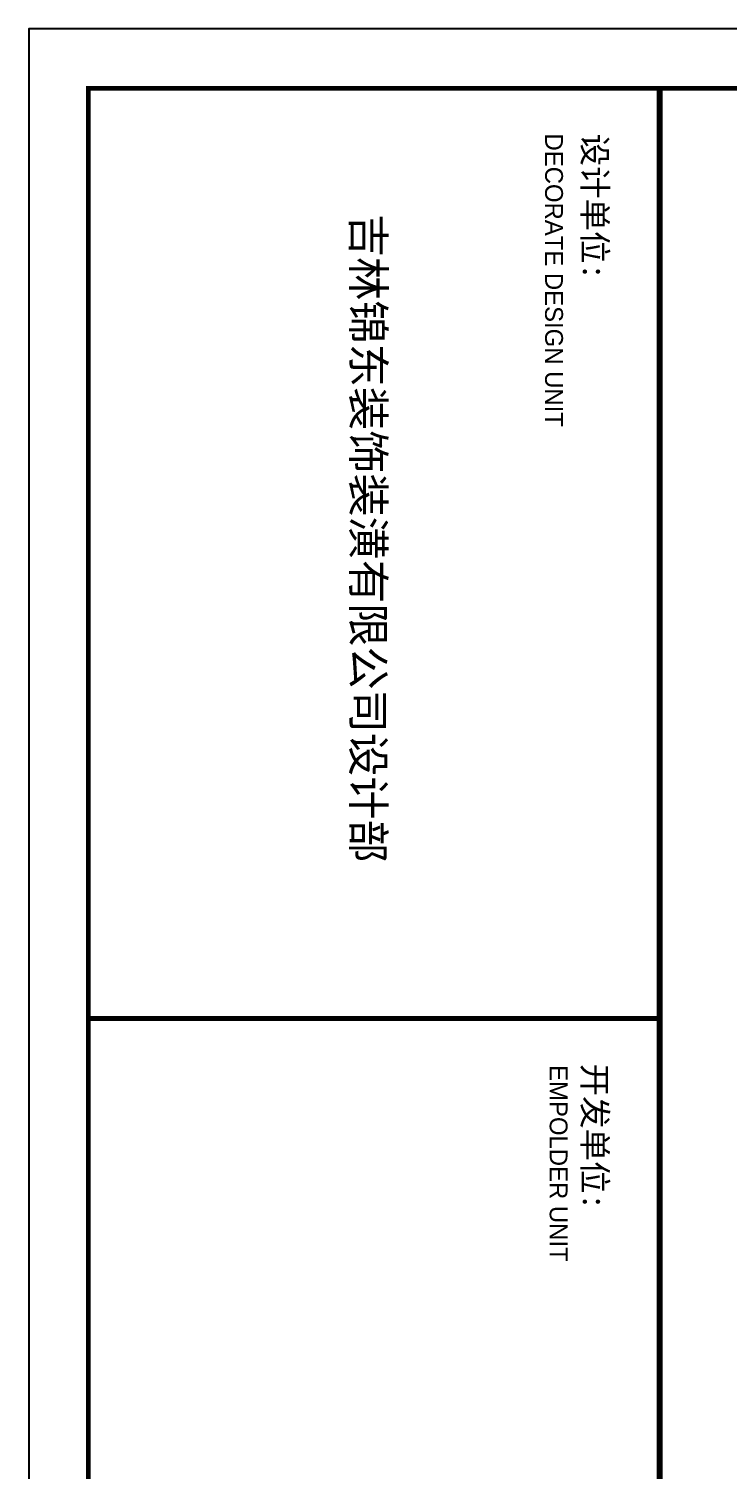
# Model space of a CAD drawing. Extents: x -220435 to 246757, y -381552 to -223577.
# Drawn here: x -169247 to -151618, y -286730 to -250394 of the extents above; entities that cross this region are included whole.
import ezdxf

# ---------------------------------------------------------------- set-up
doc = ezdxf.new("R2010")
doc.units = 0
doc.header["$LTSCALE"] = 1500
doc.header["$MEASUREMENT"] = 0
doc.layers.add('AXIS', color=7, linetype='CONTINUOUS')

msp = doc.modelspace()

# ---------------------------------------------------------------- linework, layer by layer
at = {"layer": 'AXIS', "color": 250}
msp.add_lwpolyline([(-82407.1, -250394.1), (-169247.2, -250394.1), (-169247.2, -367583.1), (-82407.1, -367583.1)], close=True, dxfattribs=at)
at = {"layer": 'AXIS', "color": 0, "const_width": 120.2}
msp.add_lwpolyline([(-83909.5, -251896.5), (-167744.8, -251896.5), (-167744.8, -366080.7), (-83909.5, -366080.7)], close=True, dxfattribs=at)
at = {"layer": 'AXIS', "color": 0}
for points, const_width in [([(-153321.5, -251896.5), (-153321.5, -366080.7)], 150.2), ([(-167744.8, -275359.5), (-153321.5, -275359.5)], 120.2)]:
    msp.add_lwpolyline(points, dxfattribs=dict(at, const_width=const_width))

# ---------------------------------------------------------------- texts
at = {"layer": 'AXIS', "color": 250, "attachment_point": 1, "rotation": 270}
for s, insert, char_height, width in [('\\fￋￎￌ￥|b0|i0|c134|p2;\\C5;DECORATE DESIGN UNIT', (-155763.9, -253035.5), 450.727, 7587.931), ('{\\fSimHei|b0|i0|c134|p2;\\C5;设计单位:}', (-154657.5, -253035.5), 600.969, 5551.563), ('{\\fSimHei|b0|i0|c134|p2;\\C5;吉林锦东装饰装潢有限公司设计部}', (-160276.6, -255062.7), 800, 24810.274), ('\\fￋￎￌ￥|b0|i0|c134|p2;\\C5;EMPOLDER UNIT', (-155648.1, -276538.2), 450.727, 7984.052), ('{\\fSimHei|b0|i0|c134|p2;\\C5;开发单位:}', (-154657.5, -276498.5), 600.969, 5551.563)]:
    msp.add_mtext(s, dxfattribs=dict(at, insert=insert, char_height=char_height, width=width))

doc.saveas('drawing.dxf')
